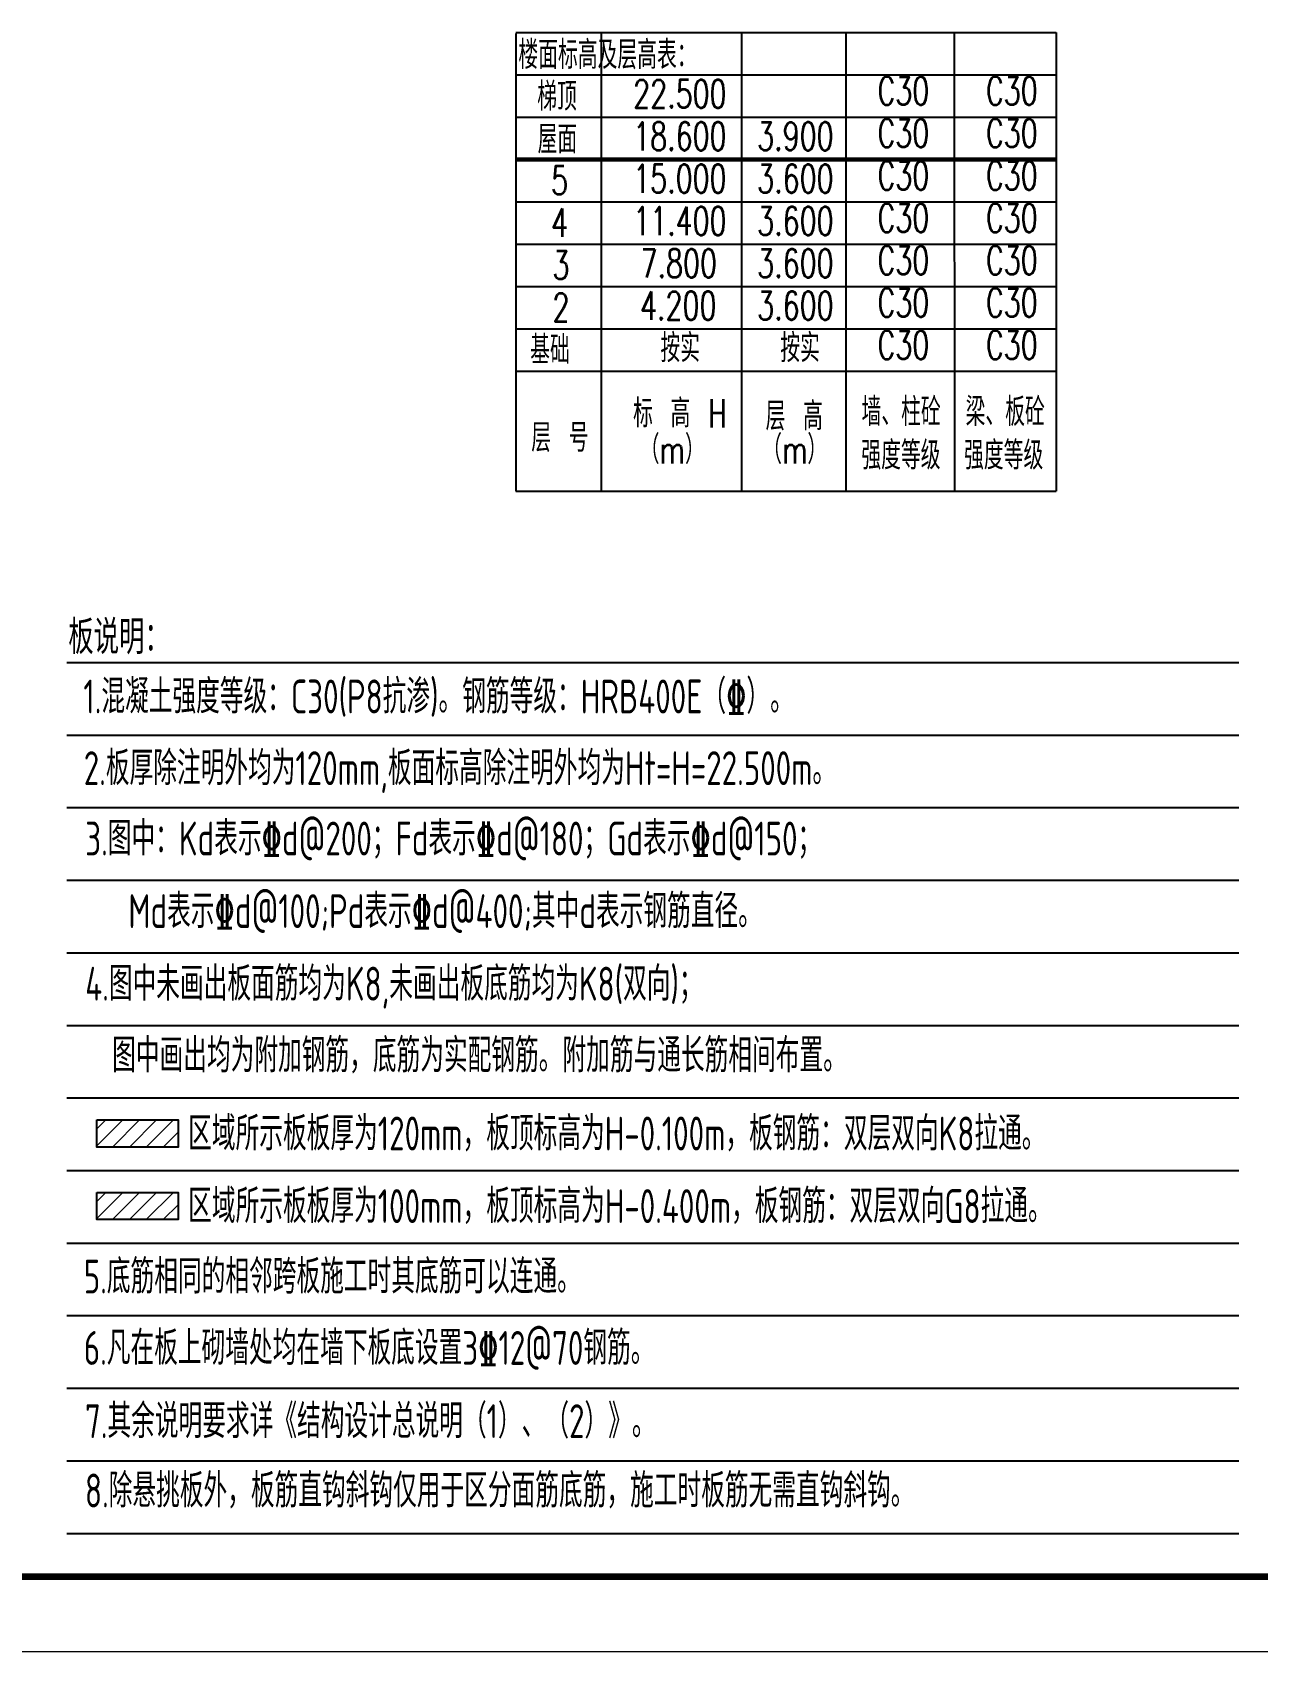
# Model space of a CAD drawing. Extents: x 3968514 to 5230306, y -516551 to -228246.
# Drawn here: x 5004502 to 5020787, y -492379 to -470858 of the extents above; entities that cross this region are included whole.
import ezdxf
from ezdxf.enums import TextEntityAlignment as Align

# ---------------------------------------------------------------- set-up
doc = ezdxf.new("R2010")
doc.units = 0
doc.header["$LTSCALE"] = 1000
doc.header["$MEASUREMENT"] = 0
for name, color, linetype in [('-S-text', 7, 'Continuous'), ('墙柱楼面标高', 7, 'Continuous'), ('总说明', 7, 'Continuous'), ('桩-说明', 7, 'Continuous')]:
    doc.layers.add(name, color=color, linetype=linetype)
for name, color, linetype, lineweight in [('FLOOR-HATCH', 252, 'Continuous', 15), ('FRAME', 3, 'Continuous', 18), ('TITLE', 7, 'Continuous', 25)]:
    doc.layers.add(name, color=color, linetype=linetype, lineweight=lineweight)
doc.styles.add('_HZTXT', font='simplex.shx', dxfattribs={"width": 0.8, "bigfont": 'hztxt.shx'})
doc.styles.add('HZ', font='txt.shx', dxfattribs={"width": 0.8, "bigfont": 'hztxt.shx'})
doc.styles.add('TSSD_REIN', font='Tssdeng.shx', dxfattribs={"width": 0.7, "bigfont": 'hztxt.shx'})

# ---------------------------------------------------------------- blocks, each defined once
blk = doc.blocks.new('gsdgsfrtr')
at = {"layer": '墙柱楼面标高'}
for p, q in [((-524913, -1071132), (-517735, -1071132)), ((-523781, -1071150), (-523781, -1077231)), ((-521915, -1071132), (-521915, -1077231)), ((-520529, -1071132), (-520529, -1077231)), ((-519087, -1071132), (-519086, -1077231)), ((-517735, -1071132), (-517735, -1077231)), ((-524913, -1071695), (-517735, -1071695)), ((-524913, -1071695), (-517735, -1071695)), ((-524913, -1072259), (-517735, -1072259)), ((-524913, -1072822), (-517735, -1072822)), ((-524913, -1073385), (-517735, -1073385)), ((-524913, -1073948), (-517735, -1073948)), ((-524913, -1074511), (-517735, -1074511)), ((-524913, -1075074), (-517735, -1075074)), ((-524913, -1075074), (-517735, -1075074)), ((-524913, -1075074), (-517735, -1075074)), ((-524913, -1075637), (-517735, -1075637)), ((-524913, -1075637), (-517735, -1075637)), ((-524913, -1075637), (-517735, -1075637)), ((-524913, -1077231), (-517735, -1077231))]:
    blk.add_line(p, q, dxfattribs=at)
blk.add_lwpolyline([(-524913, -1071149), (-524913, -1077231)], dxfattribs=at)
at = {"layer": '墙柱楼面标高', "style": 'HZ', "width": 0.7}
for s, p in [('楼面标高及层高表：', (-524881, -1071619)), ('梯顶', (-524631, -1072173)), ('22.500', (-523355, -1072137)), ('C30', (-520108, -1072097)), ('C30', (-518666, -1072097)), ('屋面', (-524626, -1072742)), ('18.600', (-523355, -1072700)), ('3.900', (-521707, -1072700)), ('C30', (-520108, -1072660)), ('C30', (-518666, -1072660)), ('5', (-524446, -1073287)), ('15.000', (-523355, -1073263)), ('3.600', (-521707, -1073263)), ('C30', (-520108, -1073223)), ('C30', (-518666, -1073223)), ('4', (-524446, -1073850)), ('11.400', (-523355, -1073826)), ('3.600', (-521707, -1073826)), ('C30', (-520108, -1073786)), ('C30', (-518666, -1073786)), ('3', (-524428, -1074413)), ('7.800', (-523257, -1074389)), ('3.600', (-521707, -1074389)), ('C30', (-520108, -1074349)), ('C30', (-518666, -1074349)), ('C30', (-520108, -1074912)), ('C30', (-518666, -1074912)), ('2', (-524428, -1074976)), ('4.200', (-523263, -1074952)), ('3.600', (-521707, -1074952)), ('基础', (-524725, -1075539)), ('按实', (-522993, -1075515)), ('按实', (-521400, -1075515)), ('C30', (-520108, -1075475)), ('C30', (-518666, -1075475)), ('标 高 H', (-523356, -1076384)), ('层 高', (-521595, -1076421)), ('墙、柱砼', (-520320, -1076363)), ('梁、板砼', (-518937, -1076363)), ('层 号', (-524710, -1076708)), ('（m）', (-523268, -1076864)), ('（m）', (-521641, -1076864)), ('强度等级', (-520323, -1076942)), ('强度等级', (-518957, -1076942))]:
    blk.add_text(s, height=376, dxfattribs=at).set_placement(p)
blk = doc.blocks.new('A$C0B803521')
at = {"layer": 'FRAME', "lineweight": 140}
blk.add_line((-97543, 35252), (-16943, 35252), dxfattribs=at)
at = {"layer": 'FRAME', "lineweight": 18}
blk.add_line((-100043, 34252), (-15943, 34252), dxfattribs=at)

msp = doc.modelspace()

# ---------------------------------------------------------------- hatches: boundary and pattern name
at = {"layer": 'FLOOR-HATCH'}
h = msp.add_hatch(dxfattribs=at)
h.set_pattern_fill('ANSI31', color=256, scale=100, style=0)
h.set_pattern_definition([(45, (-15177073.73, 11353708.84), (-112.2532015, 112.2532015), [])])
h.paths.add_polyline_path([(5005357.44235, -485312.94898), (5006437.44235, -485312.94898), (5006437.44235, -485672.94898), (5005357.44235, -485672.94898)], flags=0)
h = msp.add_hatch(dxfattribs=at)
h.set_pattern_fill('ANSI31', color=256, scale=100, style=0)
h.set_pattern_definition([(45, (-15177073.73, 11352744.2), (-112.2532015, 112.2532015), [])])
h.paths.add_polyline_path([(5005357.44235, -486277.58977), (5006437.44235, -486277.58977), (5006437.44235, -486637.58977), (5005357.44235, -486637.58977)], flags=0)

# ---------------------------------------------------------------- linework, layer by layer
at = {"layer": '-S-text', "color": 8}
for p, q in [((5004958.13441, -479232.10107), (5020535.7813, -479232.10107)), ((5004958.13441, -480196.74186), (5020535.7813, -480196.74186)), ((5004958.13441, -481161.38266), (5020535.7813, -481161.38266)), ((5004958.13441, -482126.02345), (5020535.7813, -482126.02345)), ((5004958.13441, -483090.66424), (5020535.7813, -483090.66424)), ((5004958.13441, -484055.30504), (5020535.7813, -484055.30504)), ((5004958.13441, -485019.94583), (5020535.7813, -485019.94583)), ((5004958.13441, -485984.58662), (5020535.7813, -485984.58662)), ((5004958.13441, -486949.22742), (5020535.7813, -486949.22742)), ((5004958.13441, -487913.86821), (5020535.7813, -487913.86821)), ((5004958.13441, -488878.50901), (5020535.7813, -488878.50901)), ((5004958.13441, -489843.1498), (5020535.7813, -489843.1498)), ((5004958.13441, -490807.79059), (5020535.7813, -490807.79059))]:
    msp.add_line(p, q, dxfattribs=at)
at = {"color": 1, "const_width": 60}
msp.add_lwpolyline([(5010928.88457, -472547.20651), (5018107.50271, -472547.19531)], dxfattribs=at)
at = {"layer": 'TITLE'}
for points in [[(5005357.44235, -485312.94898), (5006437.44235, -485312.94898), (5006437.44235, -485672.94898), (5005357.44235, -485672.94898), (5005357.44235, -485312.94898)], [(5005357.44235, -486277.58977), (5006437.44235, -486277.58977), (5006437.44235, -486637.58977), (5005357.44235, -486637.58977), (5005357.44235, -486277.58977)]]:
    msp.add_lwpolyline(points, dxfattribs=at)

# ---------------------------------------------------------------- block references
for name, p in [('A$C0B803521', (5045563.84944, -526631.20711)), ('gsdgsfrtr', (5535842.2754, 600274.42758))]:
    msp.add_blockref(name, p)

# ---------------------------------------------------------------- texts
at = {"layer": '总说明', "style": '_HZTXT', "width": 0.75}
msp.add_text('板说明：', height=450, dxfattribs=at).set_placement((5004978.69505, -479120.0626))
at = {"layer": '桩-说明', "style": 'TSSD_REIN', "width": 0.7}
for s, p in [('1.混凝土强度等级：C30(P8抗渗)。钢筋等级：HRB400E（%%132）。', (5005179.31289, -479909.636)), ('2.板厚除注明外均为120mm,板面标高除注明外均为Ht=H=22.500m。', (5005184.3489, -480862.02991)), ('5.底筋相同的相邻跨板施工时其底筋可以连通。', (5005184.39613, -487619.38203)), ('6.凡在板上砌墙处均在墙下板底设置3%%13212@70钢筋。', (5005184.45095, -488567.93276)), ('7.其余说明要求详《结构设计总说明（1）、（2）》。', (5005200.6558, -489540.92748)), ('8.除悬挑板外，板筋直钩斜钩仅用于区分面筋底筋，施工时板筋无需直钩斜钩。', (5005200.6558, -490463.05577))]:
    msp.add_text(s, height=450, dxfattribs=at).set_placement(p)
for s, p in [('3.图中：Kd表示%%132d@200；Fd表示%%132d@180；Gd表示%%132d@150；', (5005203.7744, -481572.74167)), ('   Md表示%%132d@100;Pd表示%%132d@400;其中d表示钢筋直径。', (5005203.7744, -482537.38247)), ('4.图中未画出板面筋均为K8,未画出板底筋均为K8(双向)；', (5005203.7744, -483502.02326)), ('图中画出均为附加钢筋，底筋为实配钢筋。附加筋与通长筋相间布置。', (5005562.05808, -484454.76624)), ('区域所示板板厚为120mm，板顶标高为H-0.100m，板钢筋：双层双向K8拉通。', (5006572.44235, -485492.94898)), ('区域所示板板厚为100mm，板顶标高为H-0.400m，板钢筋：双层双向G8拉通。', (5006572.44235, -486457.58977))]:
    msp.add_text(s, height=450, dxfattribs=at).set_placement(p, align=Align.MIDDLE_LEFT)

doc.saveas('drawing.dxf')
